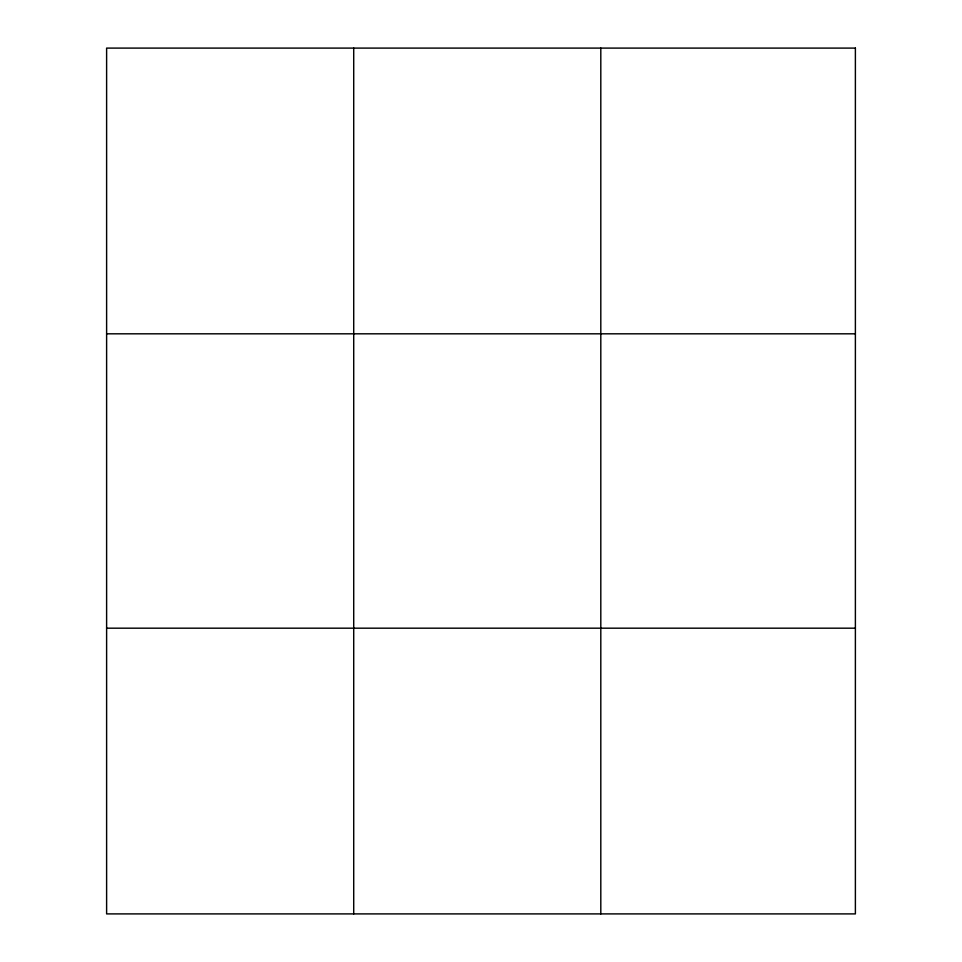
<?xml version="1.0" encoding="UTF-8"?>
<svg xmlns="http://www.w3.org/2000/svg" width="962" height="962" viewBox="0 0 962 962"><rect width="100%" height="100%" fill="white"/><g stroke="black" fill="none" stroke-linecap="round" stroke-linejoin="round"><path stroke-width="1.44" d="M353.715 913.9L353.715 48.1M600.805 913.9L600.805 48.1M106.614 333.814L855.386 333.814M106.614 628.186L855.386 628.186M855.386 48.1L855.386 913.9L106.614 913.9L106.614 48.1L855.386 48.1"/></g></svg>
